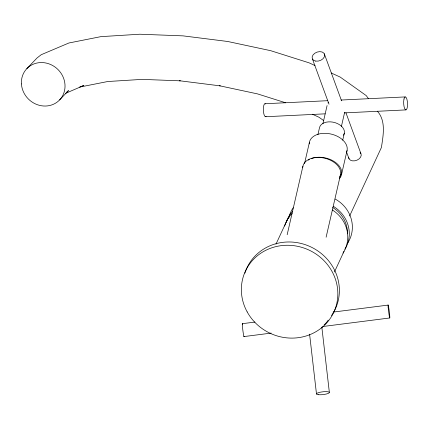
<?xml version="1.0" encoding="UTF-8"?>
<svg xmlns="http://www.w3.org/2000/svg" width="429" height="429" viewBox="0 0 429 429"><rect width="100%" height="100%" fill="white"/><g stroke="black" fill="none" stroke-linecap="round" stroke-linejoin="round"><path stroke-width="0.64" d="M287.162 234.733L302.901 166.329M304.536 163.546L309.443 142.23M317.889 134.722L319.503 127.708A12.725 8.355 13 0 1 335.242 122.715A12.725 8.355 13 0 1 343.457 135.242M322.93 123.643L327.091 105.555M341.398 126.453L344.669 112.237M342.707 140.224L344.321 133.21M326.11 237.21L340.503 174.667M341.543 174.469L347.045 150.568M275.981 244.16L287.242 219.905M349.592 216.039L381.419 147.469C383.172 135.591 386.202 121.058 377.381 111.181M334.438 271.986L344.01 251.373M26.807 68.672L37.055 57.969L41.195 54.719L68.919 42.986L100.869 36.647L139.8 34.223L183.065 35.87L227.702 41.484L270.683 50.681L309.068 62.832L315.063 65.578M59.604 99.919L68.517 90.605L66.967 91.822M65.594 93.329L83.832 85.478L79.553 87.108L107.743 81.521L142.09 79.381L180.255 80.834L179.349 80.732L220.19 85.87L219.637 85.789L257.55 93.903L285.666 102.799M242.337 323.68L254.928 322.077M333.119 312.098L388.122 305.078M243.994 336.572L271.166 333.102M322.849 326.507L389.779 317.969M264.924 103.748L327.729 100.692M341.093 100.037L405.239 96.916M265.648 116.731L325.118 113.835M344.492 112.891L405.968 109.899M331.252 72.989L340.245 77.107L366.227 95.597L368.506 98.708M312.344 114.205L318.924 117.214L323.745 120.619M324.297 53.764L341.543 100.799M345.913 112.72L360.864 153.485M312.473 59.063L329.032 104.22M346.509 151.887L349.04 158.789M321.841 327.198L329.354 392.374M309.588 334.159L316.489 394.015M311.293 158.585A19.278 12.656 13 0 1 335.065 162.103A19.278 12.656 13 0 1 339.532 178.464M308.279 160.124A19.278 12.656 13 0 1 309.416 159.443M332.631 207.464A30.303 28.55 24.9 0 1 347.447 233.826M333.322 206.322A32.491 30.609 24.9 0 1 344.878 249.228M286.347 222.115A32.491 30.609 24.9 0 1 292.701 211.186M335.264 199.083A32.491 30.609 24.9 0 1 347.2 243.752M288.604 218.651A32.491 30.609 24.9 0 1 293.232 207.738M332.346 209.963A32.491 30.609 24.9 0 1 342.986 253.089M284.62 226.051A32.491 30.609 24.9 0 1 292.095 213.524M302.729 167.417A19.278 12.656 13 0 1 325.466 158.392A19.278 12.656 13 0 1 339.559 177.161M309.245 143.881A19.278 12.656 13 0 1 330.609 133.955A19.278 12.656 13 0 1 346.686 151.845M244.042 336.266A6.505 0.322 82.8 0 1 242.771 329.606A6.505 0.322 82.8 0 1 242.589 324.383M322.313 326.925A8.355 8.146 -20 0 1 321.578 327.724M244.889 273.16A48.734 45.908 24.9 0 1 311.433 247.211A48.734 45.908 24.9 0 1 331.499 315.572M328.18 320.114A19.278 18.801 -20 0 1 324.115 324.855M266.13 116.436A6.505 1.931 87.3 0 1 263.363 110.51A6.505 1.931 87.3 0 1 265.433 103.898M360.108 152.542A6.499 4.505 -20.2 0 1 357.1 160.119A6.499 4.505 -20.2 0 1 348.686 157.668M327.954 102.928A8.355 5.486 13 0 1 328.625 102.156M247.179 311.91A48.734 45.908 24.9 0 0 330.711 317.766A48.734 45.908 24.9 0 0 290.926 245.388A48.734 45.908 24.9 0 0 247.179 311.91M318.715 394.734A6.499 1.405 -6.6 0 0 329.263 392.755A6.499 1.405 -6.6 0 0 320.785 392.101A6.499 1.405 -6.6 0 0 318.715 394.734M388.159 307.196A6.505 0.322 82.8 0 0 389.677 317.83A6.505 0.322 82.8 0 0 389.012 309.54A6.505 0.322 82.8 0 0 388.159 307.196M21.429 83.939A22.657 20.887 43.8 0 0 55.325 103.309A22.657 20.887 43.8 0 0 52.869 65.637A22.657 20.887 43.8 0 0 21.429 83.939M403.989 99.013A6.505 1.931 87.3 0 0 405.459 109.749A6.505 1.931 87.3 0 0 407.362 101.469A6.505 1.931 87.3 0 0 403.989 99.013M315.723 61.106A6.499 4.505 -20.2 0 0 324.656 54.885A6.499 4.505 -20.2 0 0 314.779 53.25A6.499 4.505 -20.2 0 0 315.723 61.106"/></g></svg>
